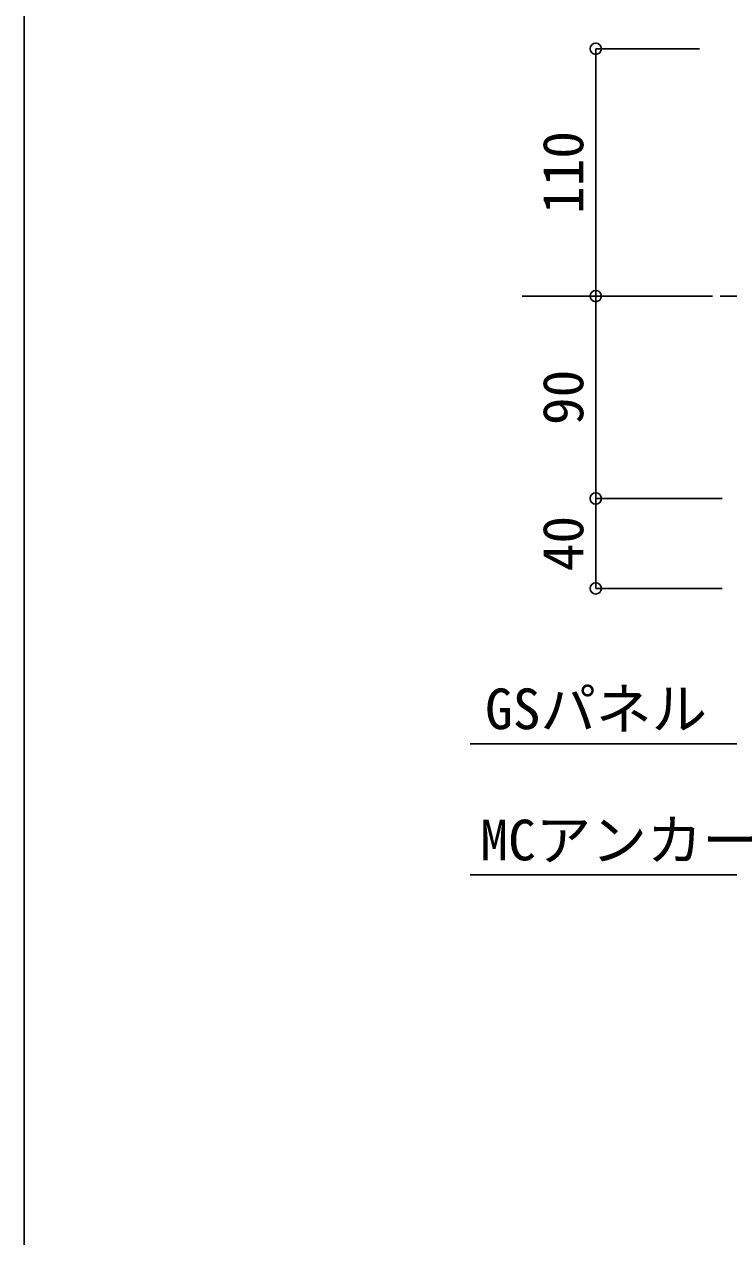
# Model space of a CAD drawing. Units: millimetres, scale not verified. Extents: x 3821 to 7821, y 4568 to 7368.
# Drawn here: x 3821 to 4134, y 5696 to 6235 of the extents above; entities that cross this region are included whole.
import ezdxf
from ezdxf.enums import TextEntityAlignment as Align

# ---------------------------------------------------------------- set-up
doc = ezdxf.new("R2010")
doc.units = ezdxf.units.MM
doc.header["$LTSCALE"] = 10
doc.linetypes.add('DOUBLE_CHAIN1', pattern=[8.8, 5, -1, 0.6, -0.6, 0.6, -1])
for name, color, linetype in [('0-0', 7, 'Continuous'), ('4-0', 4, 'Continuous'), ('4-2', 7, 'Continuous')]:
    doc.layers.add(name, color=color, linetype=linetype)
doc.styles.add('ＭＳ ゴシック', font='')
doc.styles.get('ＭＳ ゴシック').set_extended_font_data('MS Gothic')

msp = doc.modelspace()

# ---------------------------------------------------------------- linework, layer by layer
at = {"layer": '0-0', "color": 6}
msp.add_line((3820.85, 4568.18), (3820.85, 7368.18), dxfattribs=at)
at = {"layer": '4-0'}
for p, q in [((4121.09, 6224.12), (4074.94, 6224.12)), ((4074.94, 6114.12), (4074.94, 6224.12)), ((4126.9, 6114.12), (4074.94, 6114.12)), ((4074.94, 6024.12), (4074.94, 6114.12)), ((4093.09, 6114.12), (4074.94, 6114.12)), ((4131.09, 6024.12), (4074.94, 6024.12)), ((4074.94, 6024.12), (4074.94, 5984.12)), ((4131.09, 5984.12), (4074.94, 5984.12))]:
    msp.add_line(p, q, dxfattribs=at)
for centre in [(4074.94, 6224.12), (4074.94, 6114.12), (4074.94, 6114.12), (4074.94, 6024.12), (4074.94, 6024.12), (4074.94, 5984.12)]:
    msp.add_circle(centre, 2.5, dxfattribs=at)
at = {"layer": '4-2', "color": 4, "linetype": 'DOUBLE_CHAIN1'}
msp.add_line((4042.27, 6114.12), (4842.27, 6114.12), dxfattribs=at)
at = {"layer": '4-2', "color": 4}
for p, q in [((4148.99, 5915.04), (4019.09, 5915.04)), ((4148.99, 5856.69), (4019.09, 5856.69))]:
    msp.add_line(p, q, dxfattribs=at)

# ---------------------------------------------------------------- texts
at = {"layer": '4-0', "color": 7, "style": 'ＭＳ ゴシック'}
for s, p in [('110', (4074.84, 6150.6)), ('90', (4074.84, 6056.77)), ('40', (4074.84, 5991.77))]:
    msp.add_text(s, height=18.1, rotation=90, dxfattribs=at).set_placement(p, align=Align.BOTTOM_LEFT)
at = {"layer": '4-2', "style": 'ＭＳ ゴシック'}
for s, p in [('GSパネル', (4025.75, 5916.1)), ('MCアンカー', (4023.66, 5857.75))]:
    msp.add_text(s, height=18.1, dxfattribs=at).set_placement(p, align=Align.BOTTOM_LEFT)

doc.saveas('drawing.dxf')
